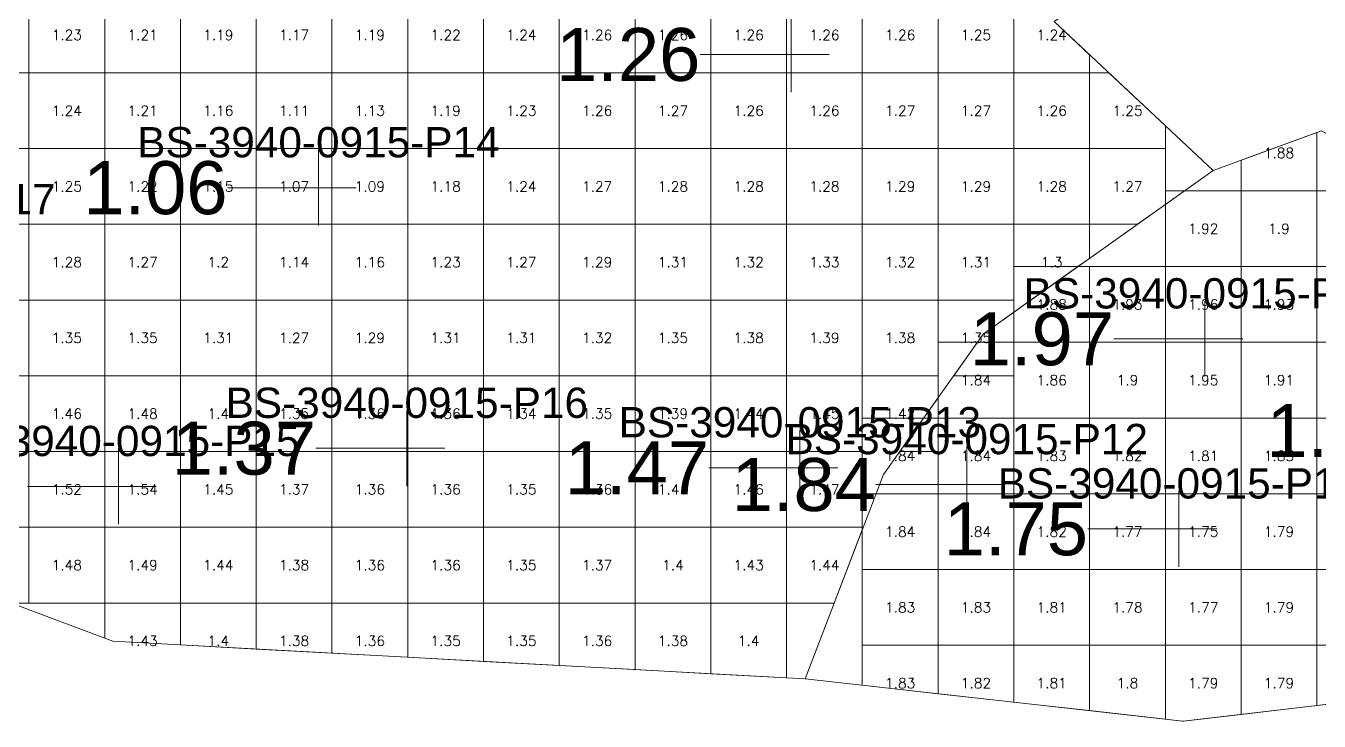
# Model space of a CAD drawing. Header units: inches. Extents: x 470001 to 470123, y 4349638 to 4349734.
# Drawn here: x 470010.58 to 470027.65, y 4349637.64 to 4349646.82 of the extents above; entities that cross this region are included whole.
import ezdxf
from ezdxf.enums import TextEntityAlignment as Align

# ---------------------------------------------------------------- set-up
doc = ezdxf.new("R2010")
doc.units = ezdxf.units.IN
doc.header["$MEASUREMENT"] = 0
for name, color, linetype, lineweight in [('1.500-3.000', 7, 'Continuous', 0), ('点', 7, 'Continuous', 0), ('爆区方格网', 7, 'Continuous', 0), ('线条', 7, 'Continuous', 0), ('钻孔', 7, 'Continuous', 0)]:
    doc.layers.add(name, color=color, linetype=linetype, lineweight=lineweight)
doc.styles.add('3dmine_textStyle_1', font='txt.shx', dxfattribs={"height": 1, "bigfont": 'gbcbig.shx'})
doc.styles.add('3dmine_textStyle_2', font='arial.ttf', dxfattribs={"height": 1})

msp = doc.modelspace()

# ---------------------------------------------------------------- hatches: boundary and pattern name
at = {"layer": '钻孔', "linetype": 'Continuous', "lineweight": 0, "true_color": 0x0000ff, "extrusion": (0, 1, 0)}
for points in [[(-470021.681, 3929.998), (-470020.681, 3929.998), (-470020.681, 3938.998), (-470021.681, 3938.998)], [(-470015.44, 3930.35), (-470014.44, 3930.35), (-470014.44, 3938.35), (-470015.44, 3938.35)], [(-470016.607, 3929.75), (-470015.607, 3929.75), (-470015.607, 3938.75), (-470016.607, 3938.75)], [(-470021.795, 3930.326), (-470020.795, 3930.326), (-470020.795, 3939.326), (-470021.795, 3939.326)], [(-470012.799, 3930.425), (-470011.799, 3930.425), (-470011.799, 3938.425), (-470012.799, 3938.425)]]:
    msp.add_hatch(color=5, dxfattribs=at).paths.add_polyline_path(points, flags=0)
at = {"layer": '钻孔', "linetype": 'Continuous', "lineweight": 0, "true_color": 0xff0000, "extrusion": (0, 1, 0)}
for points in [[(-470027.141, 3929.874), (-470026.141, 3929.874), (-470026.141, 3939.874), (-470027.141, 3939.874)], [(-470023.998, 3929.534), (-470022.998, 3929.534), (-470022.998, 3939.534), (-470023.998, 3939.534)], [(-470026.798, 3930), (-470025.798, 3930), (-470025.798, 3940), (-470026.798, 3940)]]:
    msp.add_hatch(color=1, dxfattribs=at).paths.add_polyline_path(points, flags=0)

# ---------------------------------------------------------------- linework, layer by layer
at = {"color": 7, "linetype": 'Continuous', "lineweight": 0, "elevation": 3935.364}
msp.add_lwpolyline([(470000.618, 4349644.028), (470003.426, 4349640.811), (470006.746, 4349640.564), (470011.725, 4349638.697), (470020.866, 4349638.2), (470021.897, 4349640.896), (470023.219, 4349642.756), (470026.249, 4349644.911), (470024.15, 4349646.879), (470028.158, 4349649.496), (470031.686, 4349647.744), (470032.425, 4349648.437), (470035.13, 4349650.711), (470042.09, 4349652.708), (470042.09, 4349652.708), (470041.308, 4349654.163), (470040.661, 4349658.519), (470031.336, 4349656.433), (470025.068, 4349654.87), (470017.277, 4349652.328), (470006.69, 4349647.902), (470003.474, 4349646.45), (470000.618, 4349644.028)], dxfattribs=at)
at = {"layer": '1.500-3.000', "color": 1, "linetype": 'Continuous', "lineweight": 0, "true_color": 0xff0000}
msp.add_lwpolyline([(470028.923, 4349644.745), (470029.949, 4349644.176), (470031.197, 4349641.303), (470030.11, 4349638.139), (470028.793, 4349637.985), (470025.85, 4349637.642), (470023.853, 4349637.865), (470020.866, 4349638.2), (470021.897, 4349640.896), (470023.219, 4349642.756), (470023.722, 4349643.113), (470026.249, 4349644.911), (470027.679, 4349645.435), (470028.923, 4349644.745)], dxfattribs=at)
at = {"layer": '点', "color": 138, "linetype": 'Continuous', "lineweight": 0, "true_color": 0x004c4c}
for points, elevation in [([(470020.681, 4349645.944), (470020.681, 4349646.944)], 3938.998), ([(470021.181, 4349646.444), (470020.181, 4349646.444)], 3938.998), ([(470014.44, 4349644.185), (470014.44, 4349645.185)], 3938.35), ([(470014.94, 4349644.685), (470013.94, 4349644.685)], 3938.35), ([(470026.141, 4349642.19), (470026.141, 4349643.19)], 3939.874), ([(470026.641, 4349642.69), (470025.641, 4349642.69)], 3939.874), ([(470015.607, 4349640.745), (470015.607, 4349641.745)], 3938.75), ([(470020.795, 4349640.488), (470020.795, 4349641.488)], 3939.326), ([(470011.799, 4349640.241), (470011.799, 4349641.241)], 3938.425), ([(470016.107, 4349641.245), (470015.107, 4349641.245)], 3938.75), ([(470022.998, 4349640.266), (470022.998, 4349641.266)], 3939.534), ([(470021.295, 4349640.988), (470020.295, 4349640.988)], 3939.326), ([(470023.498, 4349640.766), (470022.498, 4349640.766)], 3939.534), ([(470012.299, 4349640.741), (470011.299, 4349640.741)], 3938.425), ([(470025.798, 4349639.681), (470025.798, 4349640.681)], 3940), ([(470026.298, 4349640.181), (470025.298, 4349640.181)], 3940)]:
    msp.add_lwpolyline(points, dxfattribs=dict(at, elevation=elevation))
at = {"layer": '爆区方格网', "color": 5, "linetype": 'Continuous', "lineweight": 0, "true_color": 0x0000ff, "elevation": 3938.734}
for points in [[(470010.619, 4349646.201), (470009.619, 4349646.201), (470009.619, 4349647.201), (470010.619, 4349647.201), (470010.619, 4349646.201)], [(470011.619, 4349646.201), (470010.619, 4349646.201), (470010.619, 4349647.201), (470011.619, 4349647.201), (470011.619, 4349646.201)], [(470012.619, 4349646.201), (470011.619, 4349646.201), (470011.619, 4349647.201), (470012.619, 4349647.201), (470012.619, 4349646.201)], [(470013.619, 4349646.201), (470012.619, 4349646.201), (470012.619, 4349647.201), (470013.619, 4349647.201), (470013.619, 4349646.201)], [(470014.619, 4349646.201), (470013.619, 4349646.201), (470013.619, 4349647.201), (470014.619, 4349647.201), (470014.619, 4349646.201)], [(470015.619, 4349646.201), (470014.619, 4349646.201), (470014.619, 4349647.201), (470015.619, 4349647.201), (470015.619, 4349646.201)], [(470016.619, 4349646.201), (470015.619, 4349646.201), (470015.619, 4349647.201), (470016.619, 4349647.201), (470016.619, 4349646.201)], [(470017.619, 4349646.201), (470016.619, 4349646.201), (470016.619, 4349647.201), (470017.619, 4349647.201), (470017.619, 4349646.201)], [(470018.619, 4349646.201), (470017.619, 4349646.201), (470017.619, 4349647.201), (470018.619, 4349647.201), (470018.619, 4349646.201)], [(470019.619, 4349646.201), (470018.619, 4349646.201), (470018.619, 4349647.201), (470019.619, 4349647.201), (470019.619, 4349646.201)], [(470020.619, 4349646.201), (470019.619, 4349646.201), (470019.619, 4349647.201), (470020.619, 4349647.201), (470020.619, 4349646.201)], [(470021.619, 4349646.201), (470020.619, 4349646.201), (470020.619, 4349647.201), (470021.619, 4349647.201), (470021.619, 4349646.201)], [(470022.619, 4349646.201), (470021.619, 4349646.201), (470021.619, 4349647.201), (470022.619, 4349647.201), (470022.619, 4349646.201)], [(470023.619, 4349646.201), (470022.619, 4349646.201), (470022.619, 4349647.201), (470023.619, 4349647.201), (470023.619, 4349646.201)], [(470024.619, 4349647.185), (470024.15, 4349646.879), (470024.619, 4349646.44), (470024.619, 4349646.201), (470023.619, 4349646.201), (470023.619, 4349647.201), (470024.619, 4349647.201), (470024.619, 4349647.185)], [(470010.619, 4349645.201), (470009.619, 4349645.201), (470009.619, 4349646.201), (470010.619, 4349646.201), (470010.619, 4349645.201)], [(470011.619, 4349645.201), (470010.619, 4349645.201), (470010.619, 4349646.201), (470011.619, 4349646.201), (470011.619, 4349645.201)], [(470012.619, 4349645.201), (470011.619, 4349645.201), (470011.619, 4349646.201), (470012.619, 4349646.201), (470012.619, 4349645.201)], [(470013.619, 4349645.201), (470012.619, 4349645.201), (470012.619, 4349646.201), (470013.619, 4349646.201), (470013.619, 4349645.201)], [(470014.619, 4349645.201), (470013.619, 4349645.201), (470013.619, 4349646.201), (470014.619, 4349646.201), (470014.619, 4349645.201)], [(470015.619, 4349645.201), (470014.619, 4349645.201), (470014.619, 4349646.201), (470015.619, 4349646.201), (470015.619, 4349645.201)], [(470016.619, 4349645.201), (470015.619, 4349645.201), (470015.619, 4349646.201), (470016.619, 4349646.201), (470016.619, 4349645.201)], [(470017.619, 4349645.201), (470016.619, 4349645.201), (470016.619, 4349646.201), (470017.619, 4349646.201), (470017.619, 4349645.201)], [(470018.619, 4349645.201), (470017.619, 4349645.201), (470017.619, 4349646.201), (470018.619, 4349646.201), (470018.619, 4349645.201)], [(470019.619, 4349645.201), (470018.619, 4349645.201), (470018.619, 4349646.201), (470019.619, 4349646.201), (470019.619, 4349645.201)], [(470020.619, 4349645.201), (470019.619, 4349645.201), (470019.619, 4349646.201), (470020.619, 4349646.201), (470020.619, 4349645.201)], [(470021.619, 4349645.201), (470020.619, 4349645.201), (470020.619, 4349646.201), (470021.619, 4349646.201), (470021.619, 4349645.201)], [(470022.619, 4349645.201), (470021.619, 4349645.201), (470021.619, 4349646.201), (470022.619, 4349646.201), (470022.619, 4349645.201)], [(470023.619, 4349645.201), (470022.619, 4349645.201), (470022.619, 4349646.201), (470023.619, 4349646.201), (470023.619, 4349645.201)], [(470024.619, 4349645.201), (470023.619, 4349645.201), (470023.619, 4349646.201), (470024.619, 4349646.201), (470024.619, 4349645.201)], [(470025.619, 4349645.502), (470025.619, 4349645.201), (470024.619, 4349645.201), (470024.619, 4349646.201), (470024.873, 4349646.201), (470025.619, 4349645.502)], [(470010.619, 4349644.201), (470009.619, 4349644.201), (470009.619, 4349645.201), (470010.619, 4349645.201), (470010.619, 4349644.201)], [(470011.619, 4349644.201), (470010.619, 4349644.201), (470010.619, 4349645.201), (470011.619, 4349645.201), (470011.619, 4349644.201)], [(470012.619, 4349644.201), (470011.619, 4349644.201), (470011.619, 4349645.201), (470012.619, 4349645.201), (470012.619, 4349644.201)], [(470013.619, 4349644.201), (470012.619, 4349644.201), (470012.619, 4349645.201), (470013.619, 4349645.201), (470013.619, 4349644.201)], [(470014.619, 4349644.201), (470013.619, 4349644.201), (470013.619, 4349645.201), (470014.619, 4349645.201), (470014.619, 4349644.201)], [(470015.619, 4349644.201), (470014.619, 4349644.201), (470014.619, 4349645.201), (470015.619, 4349645.201), (470015.619, 4349644.201)], [(470016.619, 4349644.201), (470015.619, 4349644.201), (470015.619, 4349645.201), (470016.619, 4349645.201), (470016.619, 4349644.201)], [(470017.619, 4349644.201), (470016.619, 4349644.201), (470016.619, 4349645.201), (470017.619, 4349645.201), (470017.619, 4349644.201)], [(470018.619, 4349644.201), (470017.619, 4349644.201), (470017.619, 4349645.201), (470018.619, 4349645.201), (470018.619, 4349644.201)], [(470019.619, 4349644.201), (470018.619, 4349644.201), (470018.619, 4349645.201), (470019.619, 4349645.201), (470019.619, 4349644.201)], [(470020.619, 4349644.201), (470019.619, 4349644.201), (470019.619, 4349645.201), (470020.619, 4349645.201), (470020.619, 4349644.201)], [(470021.619, 4349644.201), (470020.619, 4349644.201), (470020.619, 4349645.201), (470021.619, 4349645.201), (470021.619, 4349644.201)], [(470022.619, 4349644.201), (470021.619, 4349644.201), (470021.619, 4349645.201), (470022.619, 4349645.201), (470022.619, 4349644.201)], [(470023.619, 4349644.201), (470022.619, 4349644.201), (470022.619, 4349645.201), (470023.619, 4349645.201), (470023.619, 4349644.201)], [(470024.619, 4349644.201), (470023.619, 4349644.201), (470023.619, 4349645.201), (470024.619, 4349645.201), (470024.619, 4349644.201)], [(470025.619, 4349644.643), (470025.619, 4349644.463), (470025.251, 4349644.201), (470024.619, 4349644.201), (470024.619, 4349645.201), (470025.619, 4349645.201), (470025.619, 4349644.643)], [(470010.619, 4349643.201), (470009.619, 4349643.201), (470009.619, 4349644.201), (470010.619, 4349644.201), (470010.619, 4349643.201)], [(470011.619, 4349643.201), (470010.619, 4349643.201), (470010.619, 4349644.201), (470011.619, 4349644.201), (470011.619, 4349643.201)], [(470012.619, 4349643.201), (470011.619, 4349643.201), (470011.619, 4349644.201), (470012.619, 4349644.201), (470012.619, 4349643.201)], [(470013.619, 4349643.201), (470012.619, 4349643.201), (470012.619, 4349644.201), (470013.619, 4349644.201), (470013.619, 4349643.201)], [(470014.619, 4349643.201), (470013.619, 4349643.201), (470013.619, 4349644.201), (470014.619, 4349644.201), (470014.619, 4349643.201)], [(470015.619, 4349643.201), (470014.619, 4349643.201), (470014.619, 4349644.201), (470015.619, 4349644.201), (470015.619, 4349643.201)], [(470016.619, 4349643.201), (470015.619, 4349643.201), (470015.619, 4349644.201), (470016.619, 4349644.201), (470016.619, 4349643.201)], [(470017.619, 4349643.201), (470016.619, 4349643.201), (470016.619, 4349644.201), (470017.619, 4349644.201), (470017.619, 4349643.201)], [(470018.619, 4349643.201), (470017.619, 4349643.201), (470017.619, 4349644.201), (470018.619, 4349644.201), (470018.619, 4349643.201)], [(470019.619, 4349643.201), (470018.619, 4349643.201), (470018.619, 4349644.201), (470019.619, 4349644.201), (470019.619, 4349643.201)], [(470020.619, 4349643.201), (470019.619, 4349643.201), (470019.619, 4349644.201), (470020.619, 4349644.201), (470020.619, 4349643.201)], [(470021.619, 4349643.201), (470020.619, 4349643.201), (470020.619, 4349644.201), (470021.619, 4349644.201), (470021.619, 4349643.201)], [(470022.619, 4349643.201), (470021.619, 4349643.201), (470021.619, 4349644.201), (470022.619, 4349644.201), (470022.619, 4349643.201)], [(470023.619, 4349643.201), (470022.619, 4349643.201), (470022.619, 4349644.201), (470023.619, 4349644.201), (470023.619, 4349643.201)], [(470024.619, 4349643.751), (470024.466, 4349643.643), (470023.845, 4349643.201), (470023.845, 4349643.201), (470024.466, 4349643.643), (470023.619, 4349643.643), (470023.619, 4349644.201), (470024.619, 4349644.201), (470024.619, 4349643.751)], [(470010.619, 4349642.201), (470009.619, 4349642.201), (470009.619, 4349643.201), (470010.619, 4349643.201), (470010.619, 4349642.201)], [(470011.619, 4349642.201), (470010.619, 4349642.201), (470010.619, 4349643.201), (470011.619, 4349643.201), (470011.619, 4349642.201)], [(470012.619, 4349642.201), (470011.619, 4349642.201), (470011.619, 4349643.201), (470012.619, 4349643.201), (470012.619, 4349642.201)], [(470013.619, 4349642.201), (470012.619, 4349642.201), (470012.619, 4349643.201), (470013.619, 4349643.201), (470013.619, 4349642.201)], [(470014.619, 4349642.201), (470013.619, 4349642.201), (470013.619, 4349643.201), (470014.619, 4349643.201), (470014.619, 4349642.201)], [(470015.619, 4349642.201), (470014.619, 4349642.201), (470014.619, 4349643.201), (470015.619, 4349643.201), (470015.619, 4349642.201)], [(470016.619, 4349642.201), (470015.619, 4349642.201), (470015.619, 4349643.201), (470016.619, 4349643.201), (470016.619, 4349642.201)], [(470017.619, 4349642.201), (470016.619, 4349642.201), (470016.619, 4349643.201), (470017.619, 4349643.201), (470017.619, 4349642.201)], [(470018.619, 4349642.201), (470017.619, 4349642.201), (470017.619, 4349643.201), (470018.619, 4349643.201), (470018.619, 4349642.201)], [(470019.619, 4349642.201), (470018.619, 4349642.201), (470018.619, 4349643.201), (470019.619, 4349643.201), (470019.619, 4349642.201)], [(470020.619, 4349642.201), (470019.619, 4349642.201), (470019.619, 4349643.201), (470020.619, 4349643.201), (470020.619, 4349642.201)], [(470021.619, 4349642.201), (470020.619, 4349642.201), (470020.619, 4349643.201), (470021.619, 4349643.201), (470021.619, 4349642.201)], [(470022.619, 4349642.201), (470021.619, 4349642.201), (470021.619, 4349643.201), (470022.619, 4349643.201), (470022.619, 4349642.201)], [(470023.619, 4349643.04), (470023.219, 4349642.756), (470023.139, 4349642.643), (470023.619, 4349642.643), (470023.619, 4349642.201), (470022.825, 4349642.201), (470023.139, 4349642.643), (470022.619, 4349642.643), (470022.619, 4349643.201), (470023.619, 4349643.201), (470023.619, 4349643.04)], [(470010.619, 4349641.201), (470009.619, 4349641.201), (470009.619, 4349642.201), (470010.619, 4349642.201), (470010.619, 4349641.201)], [(470011.619, 4349641.201), (470010.619, 4349641.201), (470010.619, 4349642.201), (470011.619, 4349642.201), (470011.619, 4349641.201)], [(470012.619, 4349641.201), (470011.619, 4349641.201), (470011.619, 4349642.201), (470012.619, 4349642.201), (470012.619, 4349641.201)], [(470013.619, 4349641.201), (470012.619, 4349641.201), (470012.619, 4349642.201), (470013.619, 4349642.201), (470013.619, 4349641.201)], [(470014.619, 4349641.201), (470013.619, 4349641.201), (470013.619, 4349642.201), (470014.619, 4349642.201), (470014.619, 4349641.201)], [(470015.619, 4349641.201), (470014.619, 4349641.201), (470014.619, 4349642.201), (470015.619, 4349642.201), (470015.619, 4349641.201)], [(470016.619, 4349641.201), (470015.619, 4349641.201), (470015.619, 4349642.201), (470016.619, 4349642.201), (470016.619, 4349641.201)], [(470017.619, 4349641.201), (470016.619, 4349641.201), (470016.619, 4349642.201), (470017.619, 4349642.201), (470017.619, 4349641.201)], [(470018.619, 4349641.201), (470017.619, 4349641.201), (470017.619, 4349642.201), (470018.619, 4349642.201), (470018.619, 4349641.201)], [(470019.619, 4349641.201), (470018.619, 4349641.201), (470018.619, 4349642.201), (470019.619, 4349642.201), (470019.619, 4349641.201)], [(470020.619, 4349641.201), (470019.619, 4349641.201), (470019.619, 4349642.201), (470020.619, 4349642.201), (470020.619, 4349641.201)], [(470021.619, 4349641.201), (470020.619, 4349641.201), (470020.619, 4349642.201), (470021.619, 4349642.201), (470021.619, 4349641.201)], [(470022.619, 4349641.911), (470022.428, 4349641.643), (470022.619, 4349641.643), (470022.619, 4349641.201), (470022.114, 4349641.201), (470022.428, 4349641.643), (470021.619, 4349641.643), (470021.619, 4349642.201), (470022.619, 4349642.201), (470022.619, 4349641.911)], [(470010.619, 4349640.201), (470009.619, 4349640.201), (470009.619, 4349641.201), (470010.619, 4349641.201), (470010.619, 4349640.201)], [(470012.619, 4349640.201), (470011.619, 4349640.201), (470011.619, 4349641.201), (470012.619, 4349641.201), (470012.619, 4349640.201)], [(470013.619, 4349640.201), (470012.619, 4349640.201), (470012.619, 4349641.201), (470013.619, 4349641.201), (470013.619, 4349640.201)], [(470014.619, 4349640.201), (470013.619, 4349640.201), (470013.619, 4349641.201), (470014.619, 4349641.201), (470014.619, 4349640.201)], [(470015.619, 4349640.201), (470014.619, 4349640.201), (470014.619, 4349641.201), (470015.619, 4349641.201), (470015.619, 4349640.201)], [(470016.619, 4349640.201), (470015.619, 4349640.201), (470015.619, 4349641.201), (470016.619, 4349641.201), (470016.619, 4349640.201)], [(470017.619, 4349640.201), (470016.619, 4349640.201), (470016.619, 4349641.201), (470017.619, 4349641.201), (470017.619, 4349640.201)], [(470018.619, 4349640.201), (470017.619, 4349640.201), (470017.619, 4349641.201), (470018.619, 4349641.201), (470018.619, 4349640.201)], [(470019.619, 4349640.201), (470018.619, 4349640.201), (470018.619, 4349641.201), (470019.619, 4349641.201), (470019.619, 4349640.201)], [(470020.619, 4349640.201), (470019.619, 4349640.201), (470019.619, 4349641.201), (470020.619, 4349641.201), (470020.619, 4349640.201)], [(470021.619, 4349640.643), (470021.619, 4349640.201), (470020.619, 4349640.201), (470020.619, 4349641.201), (470021.619, 4349641.201), (470021.619, 4349640.643)], [(470010.619, 4349639.201), (470010.381, 4349639.201), (470009.619, 4349639.487), (470009.619, 4349640.201), (470010.619, 4349640.201), (470010.619, 4349639.201)], [(470011.619, 4349639.201), (470010.619, 4349639.201), (470010.619, 4349640.201), (470011.619, 4349640.201), (470011.619, 4349639.201)], [(470012.619, 4349639.201), (470011.619, 4349639.201), (470011.619, 4349640.201), (470012.619, 4349640.201), (470012.619, 4349639.201)], [(470013.619, 4349639.201), (470012.619, 4349639.201), (470012.619, 4349640.201), (470013.619, 4349640.201), (470013.619, 4349639.201)], [(470014.619, 4349639.201), (470013.619, 4349639.201), (470013.619, 4349640.201), (470014.619, 4349640.201), (470014.619, 4349639.201)], [(470015.619, 4349639.201), (470014.619, 4349639.201), (470014.619, 4349640.201), (470015.619, 4349640.201), (470015.619, 4349639.201)], [(470016.619, 4349639.201), (470015.619, 4349639.201), (470015.619, 4349640.201), (470016.619, 4349640.201), (470016.619, 4349639.201)], [(470017.619, 4349639.201), (470016.619, 4349639.201), (470016.619, 4349640.201), (470017.619, 4349640.201), (470017.619, 4349639.201)], [(470018.619, 4349639.201), (470017.619, 4349639.201), (470017.619, 4349640.201), (470018.619, 4349640.201), (470018.619, 4349639.201)], [(470019.619, 4349639.201), (470018.619, 4349639.201), (470018.619, 4349640.201), (470019.619, 4349640.201), (470019.619, 4349639.201)], [(470020.619, 4349639.201), (470019.619, 4349639.201), (470019.619, 4349640.201), (470020.619, 4349640.201), (470020.619, 4349639.201)], [(470021.619, 4349640.168), (470021.249, 4349639.201), (470020.619, 4349639.201), (470020.619, 4349640.201), (470021.619, 4349640.201), (470021.619, 4349640.168)], [(470012.619, 4349638.649), (470011.725, 4349638.697), (470011.619, 4349638.737), (470011.619, 4349639.201), (470012.619, 4349639.201), (470012.619, 4349638.649)], [(470013.619, 4349638.594), (470012.619, 4349638.649), (470012.619, 4349639.201), (470013.619, 4349639.201), (470013.619, 4349638.594)], [(470014.619, 4349638.54), (470013.619, 4349638.594), (470013.619, 4349639.201), (470014.619, 4349639.201), (470014.619, 4349638.54)], [(470015.619, 4349638.486), (470014.619, 4349638.54), (470014.619, 4349639.201), (470015.619, 4349639.201), (470015.619, 4349638.486)], [(470016.619, 4349638.431), (470015.619, 4349638.486), (470015.619, 4349639.201), (470016.619, 4349639.201), (470016.619, 4349638.431)], [(470017.619, 4349638.377), (470016.619, 4349638.431), (470016.619, 4349639.201), (470017.619, 4349639.201), (470017.619, 4349638.377)], [(470018.619, 4349638.322), (470017.619, 4349638.377), (470017.619, 4349639.201), (470018.619, 4349639.201), (470018.619, 4349638.322)], [(470019.619, 4349638.268), (470018.619, 4349638.322), (470018.619, 4349639.201), (470019.619, 4349639.201), (470019.619, 4349638.268)], [(470020.619, 4349638.214), (470019.619, 4349638.268), (470019.619, 4349639.201), (470020.619, 4349639.201), (470020.619, 4349638.214)]]:
    msp.add_lwpolyline(points, dxfattribs=at)
at = {"layer": '爆区方格网', "color": 1, "linetype": 'Continuous', "lineweight": 0, "true_color": 0xff0000}
for points, elevation in [([(470027.619, 4349644.643), (470026.619, 4349644.643), (470026.619, 4349645.046), (470027.619, 4349645.412), (470027.619, 4349644.643)], 3939.874), ([(470028.619, 4349644.913), (470028.619, 4349644.643), (470027.619, 4349644.643), (470027.619, 4349645.412), (470027.679, 4349645.435), (470028.619, 4349644.913)], 3939.874), ([(470025.619, 4349644.463), (470025.619, 4349644.643), (470025.871, 4349644.643), (470025.619, 4349644.463)], 3939.874), ([(470026.619, 4349643.643), (470025.619, 4349643.643), (470025.619, 4349644.463), (470025.871, 4349644.643), (470026.619, 4349644.643), (470026.619, 4349643.643)], 3939.874), ([(470027.619, 4349643.643), (470026.619, 4349643.643), (470026.619, 4349644.643), (470027.619, 4349644.643), (470027.619, 4349643.643)], 3939.874), ([(470028.619, 4349643.643), (470027.619, 4349643.643), (470027.619, 4349644.643), (470028.619, 4349644.643), (470028.619, 4349643.643)], 3939.874), ([(470023.619, 4349643.04), (470023.619, 4349643.643), (470024.466, 4349643.643), (470023.619, 4349643.04)], 3939.874), ([(470024.619, 4349642.643), (470023.619, 4349642.643), (470023.619, 4349643.04), (470023.722, 4349643.113), (470024.466, 4349643.643), (470024.619, 4349643.643), (470024.619, 4349642.643)], 3939.874), ([(470025.619, 4349642.643), (470024.619, 4349642.643), (470024.619, 4349643.643), (470025.619, 4349643.643), (470025.619, 4349642.643)], 3939.874), ([(470026.619, 4349642.643), (470025.619, 4349642.643), (470025.619, 4349643.643), (470026.619, 4349643.643), (470026.619, 4349642.643)], 3939.874), ([(470027.619, 4349642.643), (470026.619, 4349642.643), (470026.619, 4349643.643), (470027.619, 4349643.643), (470027.619, 4349642.643)], 3939.874), ([(470028.619, 4349642.643), (470027.619, 4349642.643), (470027.619, 4349643.643), (470028.619, 4349643.643), (470028.619, 4349642.643)], 3939.874), ([(470023.619, 4349641.643), (470022.619, 4349641.643), (470022.619, 4349642.643), (470023.619, 4349642.643), (470023.619, 4349641.643)], 3939.874), ([(470024.619, 4349641.643), (470023.619, 4349641.643), (470023.619, 4349642.643), (470024.619, 4349642.643), (470024.619, 4349641.643)], 3939.874), ([(470025.619, 4349641.643), (470024.619, 4349641.643), (470024.619, 4349642.643), (470025.619, 4349642.643), (470025.619, 4349641.643)], 3939.874), ([(470026.619, 4349641.643), (470025.619, 4349641.643), (470025.619, 4349642.643), (470026.619, 4349642.643), (470026.619, 4349641.643)], 3939.874), ([(470027.619, 4349641.643), (470026.619, 4349641.643), (470026.619, 4349642.643), (470027.619, 4349642.643), (470027.619, 4349641.643)], 3939.874), ([(470028.619, 4349641.643), (470027.619, 4349641.643), (470027.619, 4349642.643), (470028.619, 4349642.643), (470028.619, 4349641.643)], 3939.874), ([(470022.619, 4349640.643), (470021.619, 4349640.643), (470021.619, 4349641.643), (470022.619, 4349641.643), (470022.619, 4349640.643)], 3939.874), ([(470023.619, 4349640.643), (470022.619, 4349640.643), (470022.619, 4349641.643), (470023.619, 4349641.643), (470023.619, 4349640.643)], 3939.874), ([(470024.619, 4349640.643), (470023.619, 4349640.643), (470023.619, 4349641.643), (470024.619, 4349641.643), (470024.619, 4349640.643)], 3939.874), ([(470025.619, 4349640.643), (470024.619, 4349640.643), (470024.619, 4349641.643), (470025.619, 4349641.643), (470025.619, 4349640.643)], 3939.874), ([(470026.619, 4349640.643), (470025.619, 4349640.643), (470025.619, 4349641.643), (470026.619, 4349641.643), (470026.619, 4349640.643)], 3939.874), ([(470027.619, 4349640.643), (470026.619, 4349640.643), (470026.619, 4349641.643), (470027.619, 4349641.643), (470027.619, 4349640.643)], 3939.874), ([(470028.619, 4349640.643), (470027.619, 4349640.643), (470027.619, 4349641.643), (470028.619, 4349641.643), (470028.619, 4349640.643)], 3939.874), ([(470011.619, 4349640.201), (470010.619, 4349640.201), (470010.619, 4349641.201), (470011.619, 4349641.201), (470011.619, 4349640.201)], 3938.734), ([(470022.619, 4349639.643), (470021.619, 4349639.643), (470021.619, 4349640.643), (470022.619, 4349640.643), (470022.619, 4349639.643)], 3939.874), ([(470023.619, 4349639.643), (470022.619, 4349639.643), (470022.619, 4349640.643), (470023.619, 4349640.643), (470023.619, 4349639.643)], 3939.874), ([(470024.619, 4349639.643), (470023.619, 4349639.643), (470023.619, 4349640.643), (470024.619, 4349640.643), (470024.619, 4349639.643)], 3939.874), ([(470025.619, 4349639.643), (470024.619, 4349639.643), (470024.619, 4349640.643), (470025.619, 4349640.643), (470025.619, 4349639.643)], 3939.874), ([(470026.619, 4349639.643), (470025.619, 4349639.643), (470025.619, 4349640.643), (470026.619, 4349640.643), (470026.619, 4349639.643)], 3939.874), ([(470027.619, 4349639.643), (470026.619, 4349639.643), (470026.619, 4349640.643), (470027.619, 4349640.643), (470027.619, 4349639.643)], 3939.874), ([(470028.619, 4349639.643), (470027.619, 4349639.643), (470027.619, 4349640.643), (470028.619, 4349640.643), (470028.619, 4349639.643)], 3939.874), ([(470022.619, 4349638.643), (470021.619, 4349638.643), (470021.619, 4349639.643), (470022.619, 4349639.643), (470022.619, 4349638.643)], 3939.874), ([(470023.619, 4349638.643), (470022.619, 4349638.643), (470022.619, 4349639.643), (470023.619, 4349639.643), (470023.619, 4349638.643)], 3939.874), ([(470024.619, 4349638.643), (470023.619, 4349638.643), (470023.619, 4349639.643), (470024.619, 4349639.643), (470024.619, 4349638.643)], 3939.874), ([(470025.619, 4349638.643), (470024.619, 4349638.643), (470024.619, 4349639.643), (470025.619, 4349639.643), (470025.619, 4349638.643)], 3939.874), ([(470026.619, 4349638.643), (470025.619, 4349638.643), (470025.619, 4349639.643), (470026.619, 4349639.643), (470026.619, 4349638.643)], 3939.874), ([(470027.619, 4349638.643), (470026.619, 4349638.643), (470026.619, 4349639.643), (470027.619, 4349639.643), (470027.619, 4349638.643)], 3939.874), ([(470028.619, 4349638.643), (470027.619, 4349638.643), (470027.619, 4349639.643), (470028.619, 4349639.643), (470028.619, 4349638.643)], 3939.874), ([(470022.619, 4349638.004), (470021.619, 4349638.116), (470021.619, 4349638.643), (470022.619, 4349638.643), (470022.619, 4349638.004)], 3939.874), ([(470023.619, 4349637.892), (470022.619, 4349638.004), (470022.619, 4349638.643), (470023.619, 4349638.643), (470023.619, 4349637.892)], 3939.874), ([(470024.619, 4349637.78), (470023.853, 4349637.865), (470023.619, 4349637.892), (470023.619, 4349638.643), (470024.619, 4349638.643), (470024.619, 4349637.78)], 3939.874), ([(470025.619, 4349637.668), (470024.619, 4349637.78), (470024.619, 4349638.643), (470025.619, 4349638.643), (470025.619, 4349637.668)], 3939.874), ([(470026.619, 4349637.731), (470025.858, 4349637.643), (470025.841, 4349637.643), (470025.619, 4349637.668), (470025.619, 4349638.643), (470026.619, 4349638.643), (470026.619, 4349637.731)], 3939.874), ([(470027.619, 4349637.848), (470026.619, 4349637.731), (470026.619, 4349638.643), (470027.619, 4349638.643), (470027.619, 4349637.848)], 3939.874), ([(470028.619, 4349637.965), (470027.619, 4349637.848), (470027.619, 4349638.643), (470028.619, 4349638.643), (470028.619, 4349637.965)], 3939.874)]:
    msp.add_lwpolyline(points, dxfattribs=dict(at, elevation=elevation))
at = {"layer": '线条', "color": 138, "linetype": 'Continuous', "lineweight": 0, "true_color": 0x004c4c}
for points, elevation in [([(470020.681, 4349646.444), (470020.681, 4349646.444), (470020.681, 4349646.444)], 3938.998), ([(470014.44, 4349644.685), (470014.44, 4349644.685), (470014.44, 4349644.685)], 3938.35), ([(470026.141, 4349642.69), (470026.141, 4349642.69), (470026.141, 4349642.69)], 3939.874), ([(470015.607, 4349641.245), (470015.607, 4349641.245), (470015.607, 4349641.245)], 3938.75), ([(470020.795, 4349640.988), (470020.795, 4349640.988), (470020.795, 4349640.988)], 3939.326), ([(470022.998, 4349640.766), (470022.998, 4349640.766), (470022.998, 4349640.766)], 3939.534), ([(470011.799, 4349640.741), (470011.799, 4349640.741), (470011.799, 4349640.741)], 3938.425), ([(470025.798, 4349640.181), (470025.798, 4349640.181), (470025.798, 4349640.181)], 3940)]:
    msp.add_lwpolyline(points, dxfattribs=dict(at, elevation=elevation))
at = {"layer": '钻孔', "color": 5, "linetype": 'Continuous', "lineweight": 0, "true_color": 0x0000ff}
for points, elevation in [([(470020.681, 4349646.444), (470019.481, 4349646.444)], 3938.998), ([(470020.681, 4349646.444), (470019.481, 4349646.444)], 3929.998), ([(470014.44, 4349644.685), (470013.24, 4349644.685)], 3938.35), ([(470014.44, 4349644.685), (470013.24, 4349644.685)], 3930.35), ([(470015.607, 4349641.245), (470014.407, 4349641.245)], 3938.75), ([(470015.607, 4349641.245), (470014.407, 4349641.245)], 3929.75), ([(470020.795, 4349640.988), (470019.595, 4349640.988)], 3939.326), ([(470020.795, 4349640.988), (470019.595, 4349640.988)], 3930.326), ([(470011.799, 4349640.741), (470010.599, 4349640.741)], 3930.425)]:
    msp.add_lwpolyline(points, dxfattribs=dict(at, elevation=elevation))
at = {"layer": '钻孔', "color": 1, "linetype": 'Continuous', "lineweight": 0, "true_color": 0xff0000}
for points, elevation in [([(470026.141, 4349642.69), (470024.941, 4349642.69)], 3939.874), ([(470026.141, 4349642.69), (470024.941, 4349642.69)], 3929.874), ([(470022.998, 4349640.766), (470021.798, 4349640.766)], 3939.534), ([(470022.998, 4349640.766), (470021.798, 4349640.766)], 3929.534), ([(470011.799, 4349640.741), (470010.599, 4349640.741)], 3938.425), ([(470025.798, 4349640.181), (470024.598, 4349640.181)], 3940), ([(470025.798, 4349640.181), (470024.598, 4349640.181)], 3930)]:
    msp.add_lwpolyline(points, dxfattribs=dict(at, elevation=elevation))

# ---------------------------------------------------------------- texts
at = {"color": 5, "linetype": 'Continuous', "lineweight": 0, "true_color": 0x0000ff, "style": '3dmine_textStyle_1'}
for s, p in [('1.23', (470011.119, 4349646.701, 3938.734)), ('1.21', (470012.119, 4349646.701, 3938.734)), ('1.19', (470013.119, 4349646.701, 3938.734)), ('1.17', (470014.119, 4349646.701, 3938.734)), ('1.19', (470015.119, 4349646.701, 3938.734)), ('1.22', (470016.119, 4349646.701, 3938.734)), ('1.24', (470017.119, 4349646.701, 3938.734)), ('1.26', (470018.119, 4349646.701, 3938.734)), ('1.26', (470019.119, 4349646.701, 3938.734)), ('1.26', (470020.119, 4349646.701, 3938.734)), ('1.26', (470021.119, 4349646.701, 3938.734)), ('1.26', (470022.119, 4349646.701, 3938.734)), ('1.25', (470023.119, 4349646.701, 3938.734)), ('1.24', (470024.119, 4349646.701, 3938.734)), ('1.24', (470011.119, 4349645.701, 3938.734)), ('1.21', (470012.119, 4349645.701, 3938.734)), ('1.16', (470013.119, 4349645.701, 3938.734)), ('1.11', (470014.119, 4349645.701, 3938.734)), ('1.13', (470015.119, 4349645.701, 3938.734)), ('1.19', (470016.119, 4349645.701, 3938.734)), ('1.23', (470017.119, 4349645.701, 3938.734)), ('1.26', (470018.119, 4349645.701, 3938.734)), ('1.27', (470019.119, 4349645.701, 3938.734)), ('1.26', (470020.119, 4349645.701, 3938.734)), ('1.26', (470021.119, 4349645.701, 3938.734)), ('1.27', (470022.119, 4349645.701, 3938.734)), ('1.27', (470023.119, 4349645.701, 3938.734)), ('1.26', (470024.119, 4349645.701, 3938.734)), ('1.25', (470025.119, 4349645.701, 3938.734)), ('1.25', (470011.119, 4349644.701, 3938.734)), ('1.22', (470012.119, 4349644.701, 3938.734)), ('1.15', (470013.119, 4349644.701, 3938.734)), ('1.07', (470014.119, 4349644.701, 3938.734)), ('1.09', (470015.119, 4349644.701, 3938.734)), ('1.18', (470016.119, 4349644.701, 3938.734)), ('1.24', (470017.119, 4349644.701, 3938.734)), ('1.27', (470018.119, 4349644.701, 3938.734)), ('1.28', (470019.119, 4349644.701, 3938.734)), ('1.28', (470020.119, 4349644.701, 3938.734)), ('1.28', (470021.119, 4349644.701, 3938.734)), ('1.29', (470022.119, 4349644.701, 3938.734)), ('1.29', (470023.119, 4349644.701, 3938.734)), ('1.28', (470024.119, 4349644.701, 3938.734)), ('1.27', (470025.119, 4349644.701, 3938.734)), ('1.28', (470011.119, 4349643.701, 3938.734)), ('1.27', (470012.119, 4349643.701, 3938.734)), ('1.2', (470013.119, 4349643.701, 3938.734)), ('1.14', (470014.119, 4349643.701, 3938.734)), ('1.16', (470015.119, 4349643.701, 3938.734)), ('1.23', (470016.119, 4349643.701, 3938.734)), ('1.27', (470017.119, 4349643.701, 3938.734)), ('1.29', (470018.119, 4349643.701, 3938.734)), ('1.31', (470019.119, 4349643.701, 3938.734)), ('1.32', (470020.119, 4349643.701, 3938.734)), ('1.33', (470021.119, 4349643.701, 3938.734)), ('1.32', (470022.119, 4349643.701, 3938.734)), ('1.31', (470023.119, 4349643.701, 3938.734)), ('1.3', (470024.119, 4349643.701, 3938.734)), ('1.35', (470011.119, 4349642.701, 3938.734)), ('1.35', (470012.119, 4349642.701, 3938.734)), ('1.31', (470013.119, 4349642.701, 3938.734)), ('1.27', (470014.119, 4349642.701, 3938.734)), ('1.29', (470015.119, 4349642.701, 3938.734)), ('1.31', (470016.119, 4349642.701, 3938.734)), ('1.31', (470017.119, 4349642.701, 3938.734)), ('1.32', (470018.119, 4349642.701, 3938.734)), ('1.35', (470019.119, 4349642.701, 3938.734)), ('1.38', (470020.119, 4349642.701, 3938.734)), ('1.39', (470021.119, 4349642.701, 3938.734)), ('1.38', (470022.119, 4349642.701, 3938.734)), ('1.35', (470023.119, 4349642.701, 3938.734)), ('1.46', (470011.119, 4349641.701, 3938.734)), ('1.48', (470012.119, 4349641.701, 3938.734)), ('1.4', (470013.119, 4349641.701, 3938.734)), ('1.35', (470014.119, 4349641.701, 3938.734)), ('1.36', (470015.119, 4349641.701, 3938.734)), ('1.36', (470016.119, 4349641.701, 3938.734)), ('1.34', (470017.119, 4349641.701, 3938.734)), ('1.35', (470018.119, 4349641.701, 3938.734)), ('1.39', (470019.119, 4349641.701, 3938.734)), ('1.44', (470020.119, 4349641.701, 3938.734)), ('1.45', (470021.119, 4349641.701, 3938.734)), ('1.42', (470022.119, 4349641.701, 3938.734)), ('1.52', (470011.119, 4349640.701, 3938.734)), ('1.54', (470012.119, 4349640.701, 3938.734)), ('1.45', (470013.119, 4349640.701, 3938.734)), ('1.37', (470014.119, 4349640.701, 3938.734)), ('1.36', (470015.119, 4349640.701, 3938.734)), ('1.36', (470016.119, 4349640.701, 3938.734)), ('1.35', (470017.119, 4349640.701, 3938.734)), ('1.36', (470018.119, 4349640.701, 3938.734)), ('1.41', (470019.119, 4349640.701, 3938.734)), ('1.46', (470020.119, 4349640.701, 3938.734)), ('1.47', (470021.119, 4349640.701, 3938.734)), ('1.48', (470011.119, 4349639.701, 3938.734)), ('1.49', (470012.119, 4349639.701, 3938.734)), ('1.44', (470013.119, 4349639.701, 3938.734)), ('1.38', (470014.119, 4349639.701, 3938.734)), ('1.36', (470015.119, 4349639.701, 3938.734)), ('1.36', (470016.119, 4349639.701, 3938.734)), ('1.35', (470017.119, 4349639.701, 3938.734)), ('1.37', (470018.119, 4349639.701, 3938.734)), ('1.4', (470019.119, 4349639.701, 3938.734)), ('1.43', (470020.119, 4349639.701, 3938.734)), ('1.44', (470021.119, 4349639.701, 3938.734)), ('1.43', (470012.119, 4349638.701, 3938.734)), ('1.4', (470013.119, 4349638.701, 3938.734)), ('1.38', (470014.119, 4349638.701, 3938.734)), ('1.36', (470015.119, 4349638.701, 3938.734)), ('1.35', (470016.119, 4349638.701, 3938.734)), ('1.35', (470017.119, 4349638.701, 3938.734)), ('1.36', (470018.119, 4349638.701, 3938.734)), ('1.38', (470019.119, 4349638.701, 3938.734)), ('1.4', (470020.119, 4349638.701, 3938.734))]:
    msp.add_text(s, height=0.1333, dxfattribs=at).set_placement(p, align=Align.MIDDLE_CENTER)
at = {"color": 1, "linetype": 'Continuous', "lineweight": 0, "true_color": 0xff0000, "style": '3dmine_textStyle_1'}
for s, p in [('1.88', (470027.119, 4349645.143, 3939.874)), ('1.92', (470026.119, 4349644.143, 3939.874)), ('1.9', (470027.119, 4349644.143, 3939.874)), ('1.88', (470024.119, 4349643.143, 3939.874)), ('1.93', (470025.119, 4349643.143, 3939.874)), ('1.96', (470026.119, 4349643.143, 3939.874)), ('1.93', (470027.119, 4349643.143, 3939.874)), ('1.84', (470023.119, 4349642.143, 3939.874)), ('1.86', (470024.119, 4349642.143, 3939.874)), ('1.9', (470025.119, 4349642.143, 3939.874)), ('1.95', (470026.119, 4349642.143, 3939.874)), ('1.91', (470027.119, 4349642.143, 3939.874)), ('1.84', (470022.119, 4349641.143, 3939.874)), ('1.84', (470023.119, 4349641.143, 3939.874)), ('1.83', (470024.119, 4349641.143, 3939.874)), ('1.82', (470025.119, 4349641.143, 3939.874)), ('1.81', (470026.119, 4349641.143, 3939.874)), ('1.83', (470027.119, 4349641.143, 3939.874)), ('1.84', (470022.119, 4349640.143, 3939.874)), ('1.84', (470023.119, 4349640.143, 3939.874)), ('1.82', (470024.119, 4349640.143, 3939.874)), ('1.77', (470025.119, 4349640.143, 3939.874)), ('1.75', (470026.119, 4349640.143, 3939.874)), ('1.79', (470027.119, 4349640.143, 3939.874)), ('1.83', (470022.119, 4349639.143, 3939.874)), ('1.83', (470023.119, 4349639.143, 3939.874)), ('1.81', (470024.119, 4349639.143, 3939.874)), ('1.78', (470025.119, 4349639.143, 3939.874)), ('1.77', (470026.119, 4349639.143, 3939.874)), ('1.79', (470027.119, 4349639.143, 3939.874)), ('1.83', (470022.119, 4349638.143, 3939.874)), ('1.82', (470023.119, 4349638.143, 3939.874)), ('1.81', (470024.119, 4349638.143, 3939.874)), ('1.8', (470025.119, 4349638.143, 3939.874)), ('1.79', (470026.119, 4349638.143, 3939.874)), ('1.79', (470027.119, 4349638.143, 3939.874))]:
    msp.add_text(s, height=0.1333, dxfattribs=at).set_placement(p, align=Align.MIDDLE_CENTER)
at = {"layer": '钻孔', "color": 5, "linetype": 'Continuous', "lineweight": 0, "true_color": 0x0000ff, "style": '3dmine_textStyle_2'}
for s, p in [('1.26', (470019.481, 4349646.444, 3934.498)), ('1.06', (470013.24, 4349644.685, 3934.35)), ('1.37', (470014.407, 4349641.245, 3934.25)), ('1.47', (470019.595, 4349640.988, 3934.826))]:
    msp.add_text(s, height=0.7, dxfattribs=at).set_placement(p, align=Align.MIDDLE_RIGHT)
at = {"layer": '钻孔', "color": 138, "linetype": 'Continuous', "lineweight": 0, "true_color": 0x004c4c, "style": '3dmine_textStyle_2'}
for s, p in [('BS-3940-0915-P14', (470014.44, 4349645.085, 3938.35)), ('BS-3940-0915-P17', (470008.579, 4349644.333, 3937.956)), ('BS-3940-0915-P22', (470026.141, 4349643.09, 3939.874)), ('BS-3940-0915-P16', (470015.607, 4349641.645, 3938.75)), ('BS-3940-0915-P13', (470020.795, 4349641.388, 3939.326)), ('BS-3940-0915-P15', (470011.799, 4349641.141, 3938.425)), ('BS-3940-0915-P12', (470022.998, 4349641.166, 3939.534)), ('BS-3940-0915-P11', (470025.798, 4349640.581, 3940))]:
    msp.add_text(s, height=0.4, dxfattribs=at).set_placement(p, align=Align.CENTER)
at = {"layer": '钻孔', "color": 1, "linetype": 'Continuous', "lineweight": 0, "true_color": 0xff0000, "style": '3dmine_textStyle_2'}
for s, p in [('1.97', (470024.941, 4349642.69, 3934.874)), ('1.74', (470028.857, 4349641.477, 3935.064)), ('1.84', (470021.798, 4349640.766, 3934.534)), ('1.75', (470024.598, 4349640.181, 3935))]:
    msp.add_text(s, height=0.7, dxfattribs=at).set_placement(p, align=Align.MIDDLE_RIGHT)

doc.saveas('drawing.dxf')
